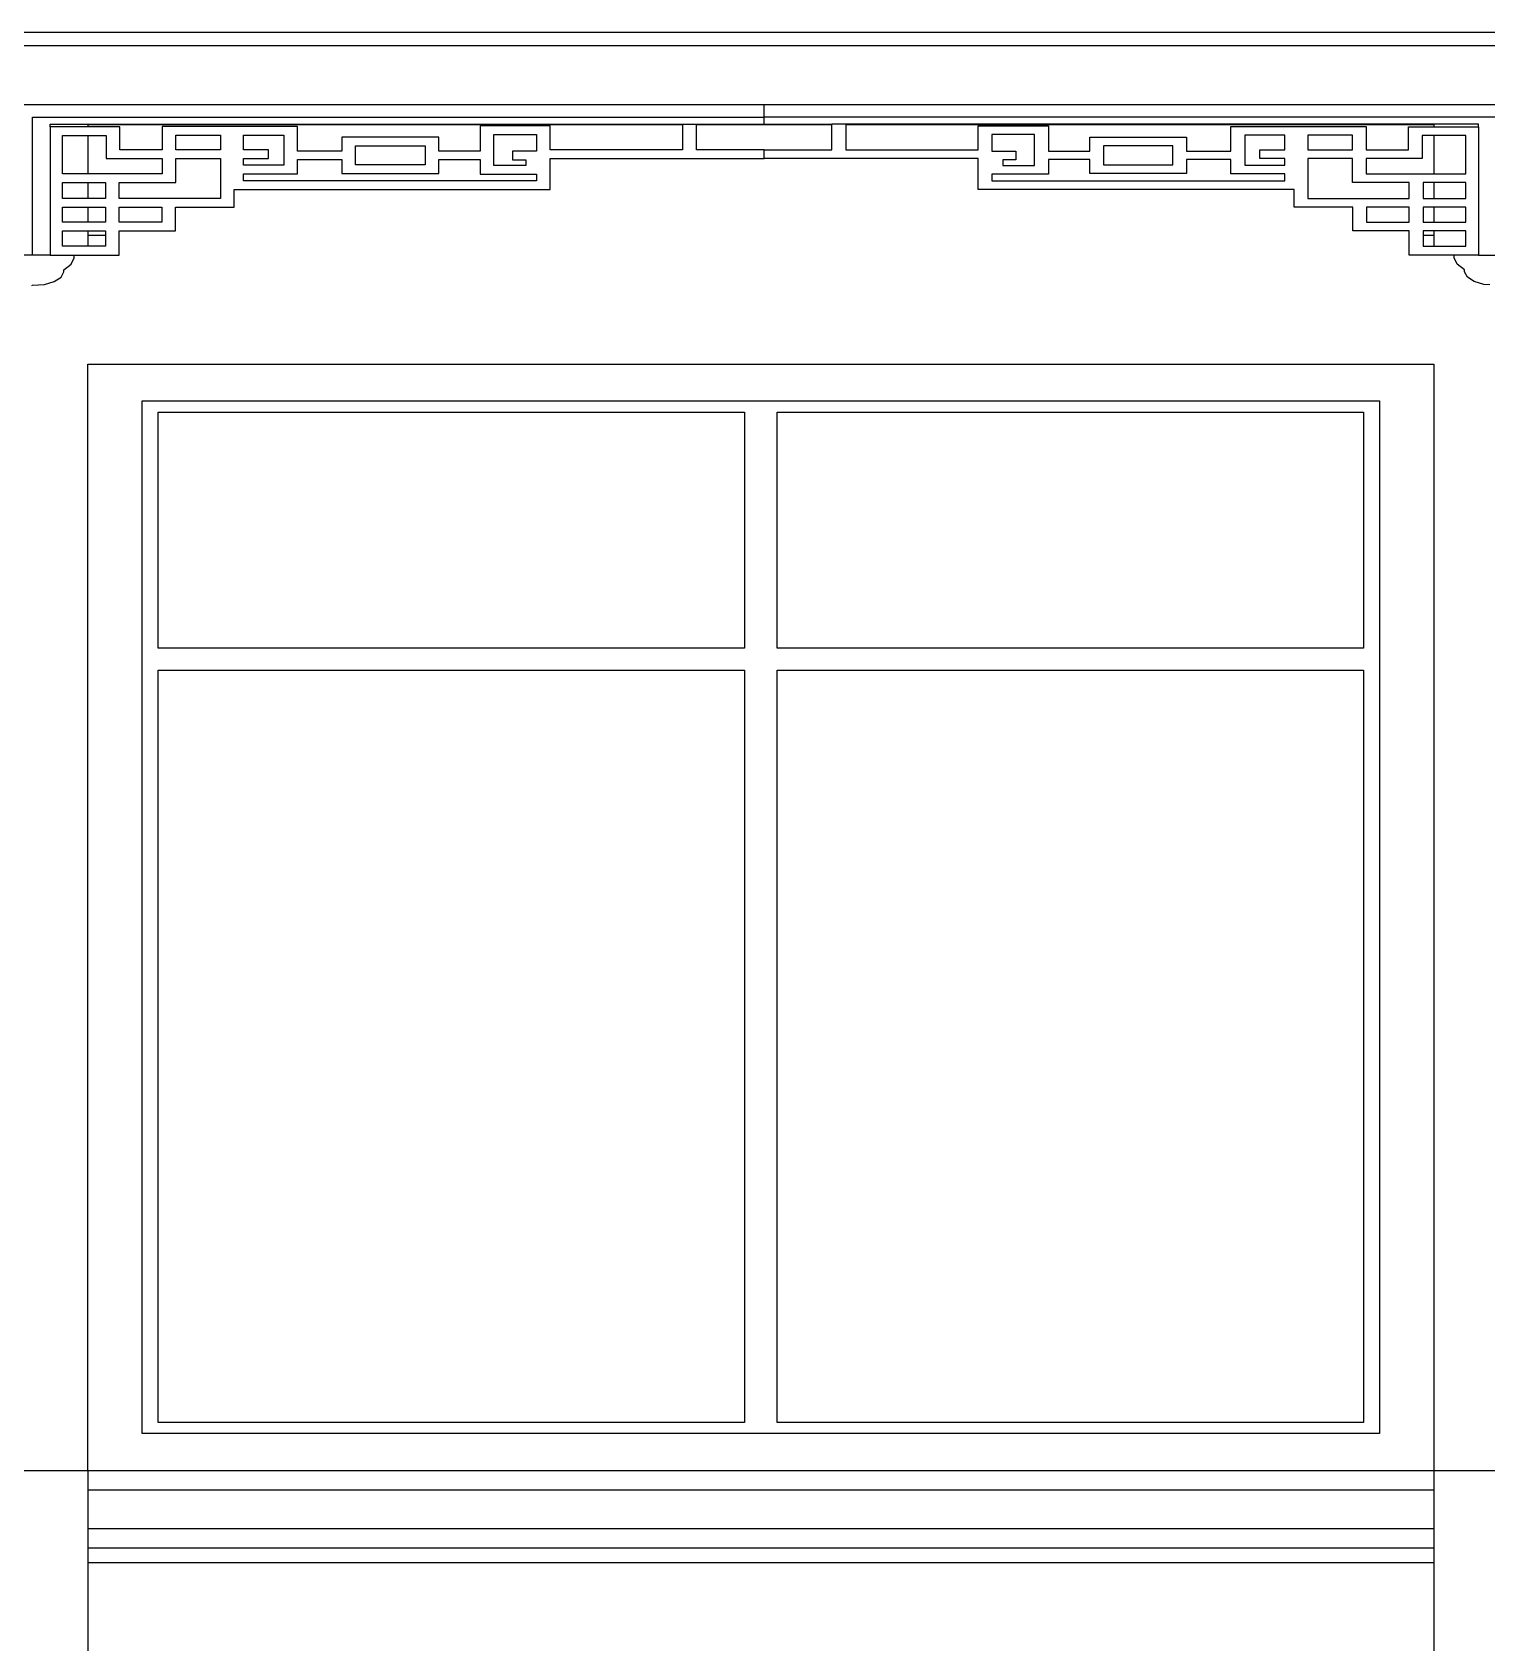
# Model space of a CAD drawing. Extents: x -24961 to 905641, y -154323 to 635957.
# Drawn here: x 415652 to 419598, y -144075 to -139708 of the extents above; entities that cross this region are included whole.
import ezdxf

# ---------------------------------------------------------------- set-up
doc = ezdxf.new("R2010")
doc.units = 0
doc.header["$LTSCALE"] = 1000
doc.header["$MEASUREMENT"] = 0
doc.layers.add('DOTE', color=1, linetype='Continuous')
doc.layers.add('窗', color=154, linetype='Continuous')

msp = doc.modelspace()

# ---------------------------------------------------------------- linework, layer by layer
for p, q in [((428053.6, -139744.5), (402953.6, -139744.5)), ((417637.7, -139904.5), (415593.6, -139904.5)), ((417637.7, -139938.6), (417637.7, -139904.5)), ((419663.6, -139904.5), (417637.7, -139904.5)), ((415653, -139938.6), (417637.7, -139938.6)), ((415653, -140312.1), (415653, -139938.6)), ((415700.6, -139964.2), (415700.6, -139957.4)), ((415700.6, -139957.4), (415803.6, -139957.4)), ((415700.6, -139964.2), (415700.6, -140312.1)), ((415803.6, -139964.2), (415700.6, -139964.2)), ((415803.6, -139957.4), (417416.5, -139957.4)), ((415803.6, -139957.4), (415803.6, -139957.9)), ((415803.6, -139957.9), (417416.5, -139957.9)), ((415803.6, -139957.9), (415803.6, -139964.2)), ((415889.9, -139964.2), (415803.6, -139964.2)), ((415889.9, -140027.2), (415889.9, -139964.2)), ((416004.6, -139963.7), (416004.6, -140027.2)), ((416371.7, -139963.7), (416004.6, -139963.7)), ((416371.7, -140030.1), (416371.7, -139963.7)), ((416867, -139961.5), (416867, -140030.1)), ((417057.5, -139961.5), (416867, -139961.5)), ((417057.5, -140027.3), (417057.5, -139961.5)), ((417416.5, -139957.4), (417453.7, -139957.4)), ((417416.5, -139957.4), (417416.5, -139957.9)), ((417416.5, -139957.9), (417416.5, -140027.3)), ((417453.7, -139957.9), (417453.7, -139957.4)), ((417453.7, -139957.4), (417637.7, -139957.4)), ((417453.7, -139957.9), (417821.6, -139957.9)), ((417453.7, -140027.3), (417453.7, -139957.9)), ((417637.7, -139957.4), (417637.7, -139938.6)), ((419622.4, -139938.6), (417637.7, -139938.6)), ((417637.7, -139957.4), (417821.6, -139957.4)), ((417821.6, -139957.9), (417821.6, -139957.4)), ((417858.9, -139957.4), (417821.6, -139957.4)), ((417821.6, -140027.3), (417821.6, -139957.9)), ((417858.9, -139957.4), (417858.9, -139957.9)), ((419453.6, -139957.4), (417858.9, -139957.4)), ((417858.9, -139957.9), (419453.6, -139957.9)), ((417858.9, -139957.9), (417858.9, -140027.3)), ((418217.9, -139961.5), (418408.4, -139961.5)), ((418217.9, -140027.3), (418217.9, -139961.5)), ((418408.4, -139961.5), (418408.4, -140030.1)), ((418903.7, -139963.7), (419270.8, -139963.7)), ((418903.7, -140030.1), (418903.7, -139963.7)), ((419270.8, -139963.7), (419270.8, -140027.2)), ((419385.5, -140027.2), (419385.5, -139964.2)), ((419385.5, -139964.2), (419453.6, -139964.2)), ((419453.6, -139957.4), (419453.6, -139957.9)), ((419574.8, -139957.4), (419453.6, -139957.4)), ((419453.6, -139957.9), (419453.6, -139964.2)), ((419453.6, -139964.2), (419574.8, -139964.2)), ((419574.8, -139964.2), (419574.8, -139957.4)), ((419574.8, -139964.2), (419574.8, -140312.1)), ((415734.3, -140091.6), (415734.3, -139987.7)), ((415734.3, -139987.7), (415803.6, -139987.7)), ((415803.6, -139987.7), (415803.6, -140091.6)), ((415803.6, -139987.7), (415852.7, -139987.7)), ((415852.7, -139987.7), (415852.7, -140050.6)), ((416041.8, -139987.1), (416162.9, -139987.1)), ((416041.8, -140027.2), (416041.8, -139987.1)), ((416162.9, -139987.1), (416162.9, -140027.2)), ((416225.6, -139987.1), (416334.5, -139987.1)), ((416225.6, -140027.2), (416225.6, -139987.1)), ((416334.5, -139987.1), (416334.4, -140068.4)), ((416492.3, -139992.4), (416492.3, -140030.1)), ((416754.9, -139992.4), (416492.3, -139992.4)), ((416529.5, -140067.7), (416529.5, -140015.9)), ((416529.5, -140015.9), (416717.7, -140015.9)), ((416717.7, -140015.9), (416717.7, -140067.7)), ((416754.9, -140030.1), (416754.9, -139992.4)), ((416904.2, -139984.9), (417020.3, -139984.9)), ((416904.2, -140069), (416904.2, -139984.9)), ((417020.3, -139984.9), (417020.3, -140030.9)), ((418255.1, -139984.9), (418255.1, -140030.9)), ((418371.2, -139984.9), (418255.1, -139984.9)), ((418371.2, -140069), (418371.2, -139984.9)), ((418520.5, -139992.4), (418783.1, -139992.4)), ((418520.5, -140030.1), (418520.5, -139992.4)), ((418557.7, -140015.9), (418557.7, -140067.7)), ((418745.9, -140015.9), (418557.7, -140015.9)), ((418745.9, -140067.7), (418745.9, -140015.9)), ((418783.1, -139992.4), (418783.1, -140030.1)), ((418940.9, -139987.1), (418940.9, -140068.4)), ((419049.8, -139987.1), (418940.9, -139987.1)), ((419049.8, -140027.2), (419049.8, -139987.1)), ((419112.5, -139987.1), (419112.5, -140027.2)), ((419233.6, -139987.1), (419112.5, -139987.1)), ((419233.6, -140027.2), (419233.6, -139987.1)), ((419422.7, -139987.7), (419422.7, -140050.6)), ((419453.6, -139987.7), (419422.7, -139987.7)), ((419453.6, -139987.7), (419453.6, -140091.6)), ((419541.1, -139987.7), (419453.6, -139987.7)), ((419541.1, -140091.6), (419541.1, -139987.7)), ((415852.7, -140050.6), (416004.6, -140050.6)), ((416004.6, -140027.2), (415889.9, -140027.2)), ((416004.6, -140050.6), (416004.6, -140091.6)), ((416162.9, -140027.2), (416041.8, -140027.2)), ((416041.8, -140050.6), (416162.9, -140050.6)), ((416041.8, -140115), (416041.8, -140050.6)), ((416162.9, -140050.6), (416162.9, -140159)), ((416293.3, -140027.2), (416225.6, -140027.2)), ((416225.6, -140050.6), (416293.3, -140050.6)), ((416225.6, -140068.4), (416225.6, -140050.6)), ((416293.3, -140050.6), (416293.3, -140027.2)), ((416492.3, -140030.1), (416371.7, -140030.1)), ((416371.7, -140053.5), (416492.3, -140053.5)), ((416371.7, -140091.8), (416371.7, -140053.5)), ((416492.3, -140053.5), (416492.3, -140091.2)), ((416867, -140030.1), (416754.9, -140030.1)), ((416754.9, -140053.5), (416867, -140053.5)), ((416754.9, -140091.2), (416754.9, -140053.5)), ((416867, -140053.5), (416867, -140092.5)), ((416955.1, -140030.9), (416955.1, -140054.3)), ((417020.3, -140030.9), (416955.1, -140030.9)), ((416955.1, -140054.3), (416990.8, -140054.3)), ((416990.8, -140054.3), (416990.8, -140069)), ((417416.5, -140027.3), (417057.5, -140027.3)), ((417057.5, -140050.8), (417637.7, -140050.8)), ((417057.5, -140134.6), (417057.5, -140050.8)), ((417637.7, -140027.3), (417453.7, -140027.3)), ((417637.7, -140027.3), (417821.6, -140027.3)), ((417637.7, -140050.8), (417637.7, -140027.3)), ((418217.9, -140050.8), (417637.7, -140050.8)), ((417858.9, -140027.3), (418217.9, -140027.3)), ((418217.9, -140134.6), (418217.9, -140050.8)), ((418255.1, -140030.9), (418320.3, -140030.9)), ((418284.6, -140054.3), (418284.6, -140069)), ((418320.3, -140054.3), (418284.6, -140054.3)), ((418320.3, -140030.9), (418320.3, -140054.3)), ((418408.4, -140030.1), (418520.5, -140030.1)), ((418408.4, -140053.5), (418408.4, -140092.5)), ((418520.5, -140053.5), (418408.4, -140053.5)), ((418520.5, -140091.2), (418520.5, -140053.5)), ((418783.1, -140030.1), (418903.7, -140030.1)), ((418783.1, -140053.5), (418783.1, -140091.2)), ((418903.7, -140053.5), (418783.1, -140053.5)), ((418903.7, -140091.8), (418903.7, -140053.5)), ((418982, -140027.2), (419049.8, -140027.2)), ((418982.1, -140050.6), (418982, -140027.2)), ((419049.8, -140050.6), (418982.1, -140050.6)), ((419049.8, -140068.4), (419049.8, -140050.6)), ((419112.5, -140027.2), (419233.6, -140027.2)), ((419112.5, -140050.6), (419112.5, -140159)), ((419233.6, -140050.6), (419112.5, -140050.6)), ((419233.6, -140115), (419233.6, -140050.6)), ((419270.8, -140027.2), (419385.5, -140027.2)), ((419270.8, -140050.6), (419270.8, -140091.6)), ((419422.7, -140050.6), (419270.8, -140050.6)), ((415803.6, -140091.6), (415734.3, -140091.6)), ((416004.6, -140091.6), (415803.6, -140091.6)), ((416334.4, -140068.4), (416225.6, -140068.4)), ((416225.6, -140091.8), (416371.7, -140091.8)), ((416225.6, -140111.2), (416225.6, -140091.8)), ((416492.3, -140091.2), (416754.9, -140091.2)), ((416717.7, -140067.7), (416529.5, -140067.7)), ((416867, -140092.5), (417020.3, -140092.5)), ((416990.8, -140069), (416904.2, -140069)), ((417020.3, -140092.5), (417020.3, -140111.2)), ((418255.1, -140092.5), (418255.1, -140111.2)), ((418408.4, -140092.5), (418255.1, -140092.5)), ((418284.6, -140069), (418371.2, -140069)), ((418783.1, -140091.2), (418520.5, -140091.2)), ((418557.7, -140067.7), (418745.9, -140067.7)), ((419049.8, -140091.8), (418903.7, -140091.8)), ((418940.9, -140068.4), (419049.8, -140068.4)), ((419049.8, -140111.2), (419049.8, -140091.8)), ((419270.8, -140091.6), (419453.6, -140091.6)), ((419453.6, -140091.6), (419541.1, -140091.6)), ((415734.3, -140159), (415734.3, -140115)), ((415734.3, -140115), (415803.6, -140115)), ((415803.6, -140115), (415803.6, -140159)), ((415803.6, -140115), (415850.8, -140115)), ((415850.8, -140115), (415850.8, -140159)), ((415888, -140115), (416041.8, -140115)), ((415888, -140159), (415888, -140115)), ((416200.1, -140134.6), (417057.5, -140134.6)), ((416200.1, -140182.5), (416200.1, -140134.6)), ((417020.3, -140111.2), (416225.6, -140111.2)), ((419075.3, -140134.6), (418217.9, -140134.6)), ((418255.1, -140111.2), (419049.8, -140111.2)), ((419075.3, -140182.5), (419075.3, -140134.6)), ((419387.4, -140115), (419233.6, -140115)), ((419387.4, -140159), (419387.4, -140115)), ((419424.6, -140115), (419424.6, -140159)), ((419453.6, -140115), (419424.6, -140115)), ((419453.6, -140115), (419453.6, -140159)), ((419541.1, -140115), (419453.6, -140115)), ((419541.1, -140159), (419541.1, -140115)), ((415803.6, -140159), (415734.3, -140159)), ((415734.3, -140223.1), (415734.3, -140182.5)), ((415734.3, -140182.5), (415803.6, -140182.5)), ((415850.8, -140159), (415803.6, -140159)), ((415803.6, -140182.5), (415803.6, -140223.1)), ((415803.6, -140182.5), (415850.8, -140182.5)), ((415850.8, -140182.5), (415850.8, -140223.1)), ((416162.9, -140159), (415888, -140159)), ((415888, -140182.5), (416003.6, -140182.5)), ((415888, -140223.1), (415888, -140182.5)), ((416003.6, -140182.5), (416003.6, -140223.1)), ((416040.9, -140182.5), (416200.1, -140182.5)), ((416040.9, -140246.6), (416040.9, -140182.5)), ((419234.5, -140182.5), (419075.3, -140182.5)), ((419112.5, -140159), (419387.4, -140159)), ((419234.5, -140246.6), (419234.5, -140182.5)), ((419271.7, -140182.5), (419271.7, -140223.1)), ((419387.4, -140182.5), (419271.7, -140182.5)), ((419387.4, -140223.1), (419387.4, -140182.5)), ((419424.6, -140159), (419453.6, -140159)), ((419424.6, -140182.5), (419424.6, -140223.1)), ((419453.6, -140182.5), (419424.6, -140182.5)), ((419453.6, -140159), (419541.1, -140159)), ((419453.6, -140182.5), (419453.6, -140223.1)), ((419541.1, -140182.5), (419453.6, -140182.5)), ((419541.1, -140223.1), (419541.1, -140182.5)), ((415803.6, -140223.1), (415734.3, -140223.1)), ((415850.8, -140223.1), (415803.6, -140223.1)), ((416003.6, -140223.1), (415888, -140223.1)), ((419271.7, -140223.1), (419387.4, -140223.1)), ((419424.6, -140223.1), (419453.6, -140223.1)), ((419453.6, -140223.1), (419541.1, -140223.1)), ((415734.3, -140288.3), (415734.3, -140246.6)), ((415734.3, -140246.6), (415803.6, -140246.6)), ((415803.6, -140246.6), (415850.8, -140246.6)), ((415803.6, -140246.6), (415803.6, -140257.9)), ((415803.6, -140257.9), (415850.8, -140257.9)), ((415803.6, -140257.9), (415803.6, -140288.3)), ((415850.8, -140246.6), (415850.8, -140257.9)), ((415850.8, -140257.9), (415850.8, -140288.3)), ((415888, -140246.6), (416040.9, -140246.6)), ((415888, -140257.9), (415888, -140246.6)), ((415888, -140307.9), (415888, -140257.9)), ((419387.4, -140246.6), (419234.5, -140246.6)), ((419387.4, -140257.9), (419387.4, -140246.6)), ((419387.4, -140307.9), (419387.4, -140257.9)), ((419424.6, -140246.6), (419424.6, -140257.9)), ((419453.6, -140246.6), (419424.6, -140246.6)), ((419424.6, -140257.9), (419453.6, -140257.9)), ((419424.6, -140257.9), (419424.6, -140288.3)), ((419541.1, -140246.6), (419453.6, -140246.6)), ((419453.6, -140246.6), (419453.6, -140257.9)), ((419453.6, -140257.9), (419453.6, -140288.3)), ((419541.1, -140288.3), (419541.1, -140246.6)), ((415653, -140312.1), (415593.6, -140312.1)), ((415700.6, -140312.1), (415653, -140312.1)), ((415700.6, -140312.1), (415766.3, -140312.1)), ((415803.6, -140288.3), (415734.3, -140288.3)), ((415758.1, -140337.1), (415766.5, -140319.4)), ((415766.5, -140319.4), (415766.3, -140312.1)), ((415766.3, -140312.1), (415803.6, -140312.1)), ((415850.8, -140288.3), (415803.6, -140288.3)), ((415803.6, -140312.1), (415888, -140312.1)), ((415888, -140312.1), (415888, -140307.9)), ((419387.4, -140312.1), (419387.4, -140307.9)), ((419453.6, -140312.1), (419387.4, -140312.1)), ((419424.6, -140288.3), (419453.6, -140288.3)), ((419453.6, -140288.3), (419541.1, -140288.3)), ((419509.1, -140312.1), (419453.6, -140312.1)), ((419508.9, -140319.4), (419509.1, -140312.1)), ((419517.3, -140337.1), (419508.9, -140319.4)), ((419574.8, -140312.1), (419509.1, -140312.1)), ((419574.8, -140312.1), (419622.4, -140312.1)), ((415730.4, -140372), (415738, -140357.4)), ((415737.8, -140352.4), (415758.1, -140337.1)), ((415738, -140357.4), (415737.8, -140352.4)), ((419537.5, -140352.4), (419517.3, -140337.1)), ((419537.4, -140357.4), (419537.5, -140352.4)), ((419545, -140372), (419537.4, -140357.4)), ((415651.6, -140394.5), (415653.3, -140394.1)), ((415653.3, -140394.1), (415685.8, -140391.6)), ((415685.8, -140391.6), (415712.1, -140384)), ((415712.1, -140384), (415730.4, -140372)), ((419563.3, -140384), (419545, -140372)), ((419589.6, -140391.6), (419563.3, -140384)), ((419605.6, -140392.8), (419589.6, -140391.6)), ((415803.6, -143607.9), (419453.6, -143607.9)), ((415803.6, -143607.9), (415803.6, -143660.4)), ((419453.6, -143607.9), (419453.6, -143660.4)), ((415803.6, -143660.4), (419453.6, -143660.4)), ((415803.6, -143660.4), (415803.6, -143765.5)), ((419453.6, -143660.4), (419453.6, -143765.5)), ((415803.6, -143765.5), (419453.6, -143765.5)), ((415803.6, -143765.5), (415803.6, -143818)), ((419453.6, -143765.5), (419453.6, -143818)), ((415803.6, -143818), (419453.6, -143818)), ((415803.6, -143818), (415803.6, -143857.9)), ((419453.6, -143818), (419453.6, -143857.9)), ((415803.6, -143857.9), (419453.6, -143857.9)), ((415803.6, -143857.9), (415803.6, -144357.9)), ((419453.6, -143857.9), (419453.6, -144357.9))]:
    msp.add_line(p, q)
at = {"layer": 'DOTE'}
for p, q in [((393730.1, -139707.9), (442830.8, -139707.9)), ((393730.1, -143607.9), (442830.8, -143607.9))]:
    msp.add_line(p, q, dxfattribs=at)
at = {"layer": '窗'}
for p, q in [((415803.6, -143607.9), (415803.6, -140607.9)), ((415803.6, -140607.9), (419453.6, -140607.9)), ((419453.6, -140607.9), (419453.6, -143607.9)), ((415950.3, -140707.9), (419306.9, -140707.9)), ((415950.3, -143507.9), (415950.3, -140707.9)), ((419306.9, -140707.9), (419306.9, -143507.9)), ((415994.4, -140737.9), (417584.6, -140737.9)), ((415994.4, -141377.9), (415994.4, -140737.9)), ((417584.6, -140737.9), (417584.6, -141377.9)), ((417672.6, -141377.9), (417672.6, -140737.9)), ((417672.6, -140737.9), (419262.9, -140737.9)), ((419262.9, -140737.9), (419262.9, -141377.9)), ((417584.6, -141377.9), (415994.4, -141377.9)), ((419262.9, -141377.9), (417672.6, -141377.9)), ((415994.4, -141437.9), (417584.6, -141437.9)), ((415994.4, -143477.9), (415994.4, -141437.9)), ((417584.6, -141437.9), (417584.6, -143477.9)), ((417672.6, -141437.9), (419262.9, -141437.9)), ((417672.6, -143477.9), (417672.6, -141437.9)), ((419262.9, -141437.9), (419262.9, -143477.9)), ((419306.9, -143507.9), (415950.3, -143507.9)), ((417584.6, -143477.9), (415994.4, -143477.9)), ((419262.9, -143477.9), (417672.6, -143477.9))]:
    msp.add_line(p, q, dxfattribs=at)

doc.saveas('drawing.dxf')
